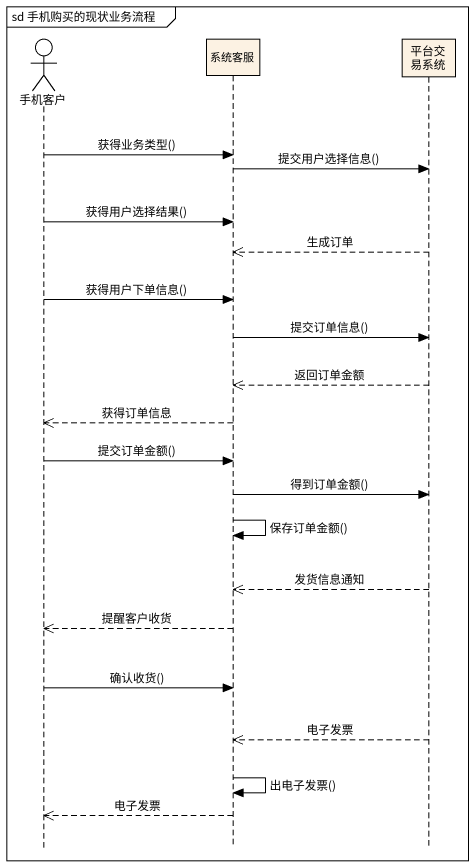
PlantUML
@startuml
mainframe sd 手机购买的现状业务流程
hide footbox
actor 手机客户
participant 系统客服
participant 平台交易系统

手机客户 -> 系统客服 : 获得业务类型()
系统客服 -> 平台交易系统 : 提交用户选择信息()
手机客户 -> 系统客服 : 获得用户选择结果()
平台交易系统 -->> 系统客服 : 生成订单
手机客户 -> 系统客服 : 获得用户下单信息()
系统客服 -> 平台交易系统 : 提交订单信息()
平台交易系统 -->> 系统客服 : 返回订单金额
系统客服 -->> 手机客户 : 获得订单信息
手机客户 -> 系统客服 : 提交订单金额()
系统客服 -> 平台交易系统 : 得到订单金额()
系统客服 -> 系统客服 : 保存订单金额()
平台交易系统 -->> 系统客服 : 发货信息通知
系统客服 -->> 手机客户 : 提醒客户收货
手机客户 -> 系统客服 : 确认收货()
平台交易系统 -->> 系统客服 : 电子发票
系统客服 -> 系统客服 : 出电子发票()
系统客服 -->> 手机客户 : 电子发票
@enduml
